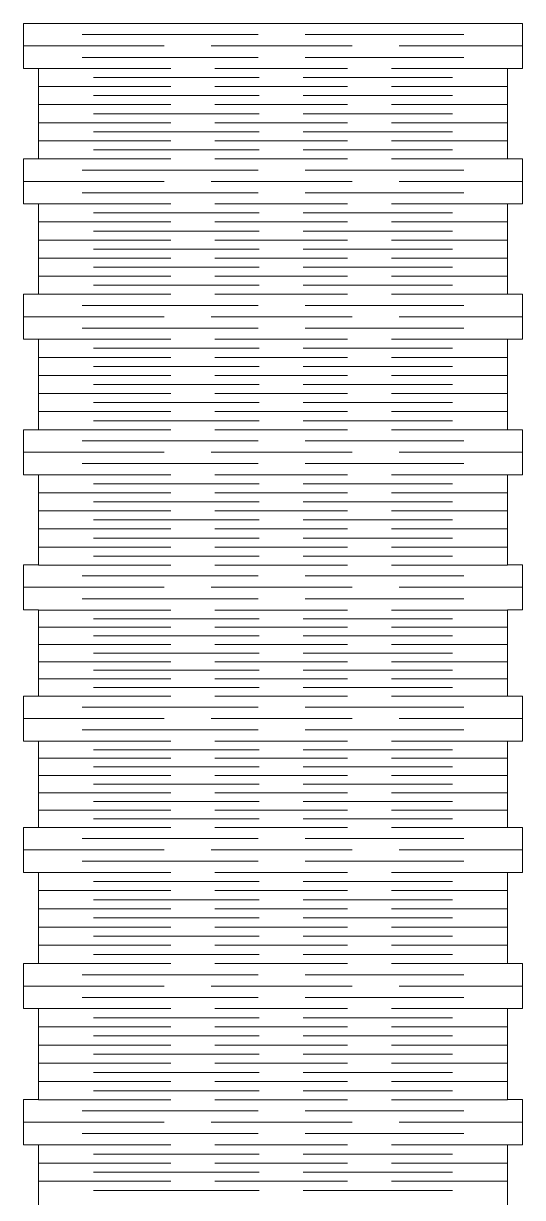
# Model space of a CAD drawing. Header units: millimetres. Extents: x -459 to 459, y -512 to 512.
# Drawn here: x -459.5 to -359.5, y -349.9 to -114.8 of the extents above; entities that cross this region are included whole.
import ezdxf

# ---------------------------------------------------------------- set-up
doc = ezdxf.new("R2010")
doc.units = ezdxf.units.MM
doc.header["$MEASUREMENT"] = 0
doc.layers.add('Camada 1', color=7, linetype='Continuous')

msp = doc.modelspace()

# ---------------------------------------------------------------- linework, layer by layer
at = {"layer": 'Camada 1', "color": 250, "lineweight": 20}
msp.add_open_spline([(-456.4507, -396.6337), (-456.4507, -396.6337), (-456.4507, -417.0605), (-456.4507, -417.0605), (-456.4507, -417.0605), (-456.4507, -417.0605), (-459.4507, -417.0605), (-459.4507, -417.0605), (-459.4507, -417.0605), (-459.4507, -417.0605), (-459.4507, -442.0605), (-459.4507, -442.0605), (-459.4507, -442.0605), (-459.4507, -442.0605), (-456.4507, -442.0605), (-456.4507, -442.0605), (-456.4507, -442.0605), (-456.4507, -442.0605), (-456.4507, -449.5605), (-456.4507, -449.5605), (-456.4507, -449.5605), (-456.4507, -449.5605), (-362.4507, -449.5605), (-362.4507, -449.5605), (-362.4507, -449.5605), (-362.4507, -449.5605), (-362.4507, -442.0605), (-362.4507, -442.0605), (-362.4507, -442.0605), (-362.4507, -442.0605), (-359.4507, -442.0605), (-359.4507, -442.0605), (-359.4507, -442.0605), (-359.4507, -442.0605), (-359.4507, -417.0605), (-359.4507, -417.0605), (-359.4507, -417.0605), (-359.4507, -417.0605), (-362.4507, -417.0605), (-362.4507, -417.0605), (-362.4507, -417.0605), (-362.4507, -417.0605), (-362.4507, -396.6337), (-362.4507, -396.6337), (-362.4507, -396.6337), (-362.4507, -396.6337), (-359.4507, -396.6337), (-359.4507, -396.6337), (-359.4507, -396.6337), (-359.4507, -396.6337), (-359.4507, -376.6332), (-359.4507, -376.6332), (-359.4507, -376.6332), (-359.4507, -376.6332), (-362.4507, -376.6332), (-362.4507, -376.6332), (-362.4507, -376.6332), (-362.4507, -376.6332), (-362.4507, -366.6329), (-362.4507, -366.6329), (-362.4507, -366.6329), (-362.4507, -366.6329), (-359.4507, -366.6329), (-359.4507, -366.6329), (-359.4507, -366.6329), (-359.4507, -366.6329), (-359.4507, -357.5911), (-359.4507, -357.5911), (-359.4507, -357.5911), (-359.4507, -357.5911), (-362.4507, -357.5911), (-362.4507, -357.5911), (-362.4507, -357.5911), (-362.4507, -357.5911), (-362.4507, -339.3611), (-362.4507, -339.3611), (-362.4507, -339.3611), (-362.4507, -339.3611), (-359.4507, -339.3611), (-359.4507, -339.3611), (-359.4507, -339.3611), (-359.4507, -339.3611), (-359.4507, -330.3192), (-359.4507, -330.3192), (-359.4507, -330.3192), (-359.4507, -330.3192), (-362.4507, -330.3192), (-362.4507, -330.3192), (-362.4507, -330.3192), (-362.4507, -330.3192), (-362.4507, -312.0892), (-362.4507, -312.0892), (-362.4507, -312.0892), (-362.4507, -312.0892), (-359.4507, -312.0892), (-359.4507, -312.0892), (-359.4507, -312.0892), (-359.4507, -312.0892), (-359.4507, -303.0474), (-359.4507, -303.0474), (-359.4507, -303.0474), (-359.4507, -303.0474), (-362.4507, -303.0474), (-362.4507, -303.0474), (-362.4507, -303.0474), (-362.4507, -303.0474), (-362.4507, -284.7888), (-362.4507, -284.7888), (-362.4507, -284.7888), (-362.4507, -284.7888), (-359.4507, -284.7888), (-359.4507, -284.7888), (-359.4507, -284.7888), (-359.4507, -284.7888), (-359.4507, -275.7784), (-359.4507, -275.7784), (-359.4507, -275.7784), (-359.4507, -275.7784), (-362.4507, -275.7784), (-362.4507, -275.7784), (-362.4507, -275.7784), (-362.4507, -275.7784), (-362.4507, -258.4933), (-362.4507, -258.4933), (-362.4507, -258.4933), (-362.4507, -258.4933), (-359.4507, -258.4933), (-359.4507, -258.4933), (-359.4507, -258.4933), (-359.4507, -258.4933), (-359.4507, -249.4829), (-359.4507, -249.4829), (-359.4507, -249.4829), (-359.4507, -249.4829), (-362.4507, -249.4829), (-362.4507, -249.4829), (-362.4507, -249.4829), (-362.4507, -249.4829), (-362.4507, -232.1977), (-362.4507, -232.1977), (-362.4507, -232.1977), (-362.4507, -232.1977), (-359.4507, -232.1977), (-359.4507, -232.1977), (-359.4507, -232.1977), (-359.4507, -232.1977), (-359.4507, -223.1873), (-359.4507, -223.1873), (-359.4507, -223.1873), (-359.4507, -223.1873), (-362.4507, -223.1873), (-362.4507, -223.1873), (-362.4507, -223.1873), (-362.4507, -223.1873), (-362.4507, -205.1379), (-362.4507, -205.1379), (-362.4507, -205.1379), (-362.4507, -205.1379), (-359.4507, -205.1379), (-359.4507, -205.1379), (-359.4507, -205.1379), (-359.4507, -205.1379), (-359.4507, -196.1302), (-359.4507, -196.1302), (-359.4507, -196.1302), (-359.4507, -196.1302), (-362.4507, -196.1302), (-362.4507, -196.1302), (-362.4507, -196.1302), (-362.4507, -196.1302), (-362.4507, -178.0128), (-362.4507, -178.0128), (-362.4507, -178.0128), (-362.4507, -178.0128), (-359.4507, -178.0128), (-359.4507, -178.0128), (-359.4507, -178.0128), (-359.4507, -178.0128), (-359.4507, -169.0051), (-359.4507, -169.0051), (-359.4507, -169.0051), (-359.4507, -169.0051), (-362.4507, -169.0051), (-362.4507, -169.0051), (-362.4507, -169.0051), (-362.4507, -169.0051), (-362.4507, -150.8877), (-362.4507, -150.8877), (-362.4507, -150.8877), (-362.4507, -150.8877), (-359.4507, -150.8877), (-359.4507, -150.8877), (-359.4507, -150.8877), (-359.4507, -150.8877), (-359.4507, -141.88), (-359.4507, -141.88), (-359.4507, -141.88), (-359.4507, -141.88), (-362.4507, -141.88), (-362.4507, -141.88), (-362.4507, -141.88), (-362.4507, -141.88), (-362.4507, -123.7626), (-362.4507, -123.7626), (-362.4507, -123.7626), (-362.4507, -123.7626), (-359.4507, -123.7626), (-359.4507, -123.7626), (-359.4507, -123.7626), (-359.4507, -123.7626), (-359.4507, -114.7549), (-359.4507, -114.7549), (-359.4507, -114.7549), (-359.4507, -114.7549), (-459.4507, -114.7549), (-459.4507, -114.7549), (-459.4507, -114.7549), (-459.4507, -114.7549), (-459.4507, -123.7626), (-459.4507, -123.7626), (-459.4507, -123.7626), (-459.4507, -123.7626), (-456.4507, -123.7626), (-456.4507, -123.7626), (-456.4507, -123.7626), (-456.4507, -123.7626), (-456.4507, -141.88), (-456.4507, -141.88), (-456.4507, -141.88), (-456.4507, -141.88), (-459.4507, -141.88), (-459.4507, -141.88), (-459.4507, -141.88), (-459.4507, -141.88), (-459.4507, -150.8877), (-459.4507, -150.8877), (-459.4507, -150.8877), (-459.4507, -150.8877), (-456.4507, -150.8877), (-456.4507, -150.8877), (-456.4507, -150.8877), (-456.4507, -150.8877), (-456.4507, -169.0051), (-456.4507, -169.0051), (-456.4507, -169.0051), (-456.4507, -169.0051), (-459.4507, -169.0051), (-459.4507, -169.0051), (-459.4507, -169.0051), (-459.4507, -169.0051), (-459.4507, -178.0128), (-459.4507, -178.0128), (-459.4507, -178.0128), (-459.4507, -178.0128), (-456.4507, -178.0128), (-456.4507, -178.0128), (-456.4507, -178.0128), (-456.4507, -178.0128), (-456.4507, -196.1302), (-456.4507, -196.1302), (-456.4507, -196.1302), (-456.4507, -196.1302), (-459.4507, -196.1302), (-459.4507, -196.1302), (-459.4507, -196.1302), (-459.4507, -196.1302), (-459.4507, -205.1379), (-459.4507, -205.1379), (-459.4507, -205.1379), (-459.4507, -205.1379), (-456.4507, -205.1379), (-456.4507, -205.1379), (-456.4507, -205.1379), (-456.4507, -205.1379), (-456.4507, -223.1873), (-456.4507, -223.1873), (-456.4507, -223.1873), (-456.4507, -223.1873), (-459.4507, -223.1873), (-459.4507, -223.1873), (-459.4507, -223.1873), (-459.4507, -223.1873), (-459.4507, -232.1977), (-459.4507, -232.1977), (-459.4507, -232.1977), (-459.4507, -232.1977), (-456.4507, -232.1977), (-456.4507, -232.1977), (-456.4507, -232.1977), (-456.4507, -232.1977), (-456.4507, -249.4829), (-456.4507, -249.4829), (-456.4507, -249.4829), (-456.4507, -249.4829), (-459.4507, -249.4829), (-459.4507, -249.4829), (-459.4507, -249.4829), (-459.4507, -249.4829), (-459.4507, -258.4933), (-459.4507, -258.4933), (-459.4507, -258.4933), (-459.4507, -258.4933), (-456.4507, -258.4933), (-456.4507, -258.4933), (-456.4507, -258.4933), (-456.4507, -258.4933), (-456.4507, -275.7784), (-456.4507, -275.7784), (-456.4507, -275.7784), (-456.4507, -275.7784), (-459.4507, -275.7784), (-459.4507, -275.7784), (-459.4507, -275.7784), (-459.4507, -275.7784), (-459.4507, -284.7888), (-459.4507, -284.7888), (-459.4507, -284.7888), (-459.4507, -284.7888), (-456.4507, -284.7888), (-456.4507, -284.7888), (-456.4507, -284.7888), (-456.4507, -284.7888), (-456.4507, -303.0474), (-456.4507, -303.0474), (-456.4507, -303.0474), (-456.4507, -303.0474), (-459.4507, -303.0474), (-459.4507, -303.0474), (-459.4507, -303.0474), (-459.4507, -303.0474), (-459.4507, -312.0892), (-459.4507, -312.0892), (-459.4507, -312.0892), (-459.4507, -312.0892), (-456.4507, -312.0892), (-456.4507, -312.0892), (-456.4507, -312.0892), (-456.4507, -312.0892), (-456.4507, -330.3192), (-456.4507, -330.3192), (-456.4507, -330.3192), (-456.4507, -330.3192), (-459.4507, -330.3192), (-459.4507, -330.3192), (-459.4507, -330.3192), (-459.4507, -330.3192), (-459.4507, -339.3611), (-459.4507, -339.3611), (-459.4507, -339.3611), (-459.4507, -339.3611), (-456.4507, -339.3611), (-456.4507, -339.3611), (-456.4507, -339.3611), (-456.4507, -339.3611), (-456.4507, -357.5911), (-456.4507, -357.5911), (-456.4507, -357.5911), (-456.4507, -357.5911), (-459.4507, -357.5911), (-459.4507, -357.5911), (-459.4507, -357.5911), (-459.4507, -357.5911), (-459.4507, -366.6329), (-459.4507, -366.6329), (-459.4507, -366.6329), (-459.4507, -366.6329), (-456.4507, -366.6329), (-456.4507, -366.6329), (-456.4507, -366.6329), (-456.4507, -366.6329), (-456.4507, -376.6332), (-456.4507, -376.6332), (-456.4507, -376.6332), (-456.4507, -376.6332), (-459.4507, -376.6332), (-459.4507, -376.6332), (-459.4507, -376.6332), (-459.4507, -376.6332), (-459.4507, -396.6337), (-459.4507, -396.6337), (-459.4507, -396.6337), (-459.4507, -396.6337), (-456.4507, -396.6337), (-456.4507, -396.6337)], degree=3, knots=[0, 0, 0, 0, 0.01030928, 0.01030928, 0.01030928, 0.01030928, 0.02061856, 0.02061856, 0.02061856, 0.02061856, 0.03092784, 0.03092784, 0.03092784, 0.03092784, 0.04123711, 0.04123711, 0.04123711, 0.04123711, 0.05154639, 0.05154639, 0.05154639, 0.05154639, 0.06185567, 0.06185567, 0.06185567, 0.06185567, 0.07216495, 0.07216495, 0.07216495, 0.07216495, 0.08247423, 0.08247423, 0.08247423, 0.08247423, 0.09278351, 0.09278351, 0.09278351, 0.09278351, 0.10309278, 0.10309278, 0.10309278, 0.10309278, 0.11340206, 0.11340206, 0.11340206, 0.11340206, 0.12371134, 0.12371134, 0.12371134, 0.12371134, 0.13402062, 0.13402062, 0.13402062, 0.13402062, 0.1443299, 0.1443299, 0.1443299, 0.1443299, 0.15463918, 0.15463918, 0.15463918, 0.15463918, 0.16494845, 0.16494845, 0.16494845, 0.16494845, 0.17525773, 0.17525773, 0.17525773, 0.17525773, 0.18556701, 0.18556701, 0.18556701, 0.18556701, 0.19587629, 0.19587629, 0.19587629, 0.19587629, 0.20618557, 0.20618557, 0.20618557, 0.20618557, 0.21649485, 0.21649485, 0.21649485, 0.21649485, 0.22680412, 0.22680412, 0.22680412, 0.22680412, 0.2371134, 0.2371134, 0.2371134, 0.2371134, 0.24742268, 0.24742268, 0.24742268, 0.24742268, 0.25773196, 0.25773196, 0.25773196, 0.25773196, 0.26804124, 0.26804124, 0.26804124, 0.26804124, 0.27835052, 0.27835052, 0.27835052, 0.27835052, 0.28865979, 0.28865979, 0.28865979, 0.28865979, 0.29896907, 0.29896907, 0.29896907, 0.29896907, 0.30927835, 0.30927835, 0.30927835, 0.30927835, 0.31958763, 0.31958763, 0.31958763, 0.31958763, 0.32989691, 0.32989691, 0.32989691, 0.32989691, 0.34020619, 0.34020619, 0.34020619, 0.34020619, 0.35051546, 0.35051546, 0.35051546, 0.35051546, 0.36082474, 0.36082474, 0.36082474, 0.36082474, 0.37113402, 0.37113402, 0.37113402, 0.37113402, 0.3814433, 0.3814433, 0.3814433, 0.3814433, 0.39175258, 0.39175258, 0.39175258, 0.39175258, 0.40206186, 0.40206186, 0.40206186, 0.40206186, 0.41237113, 0.41237113, 0.41237113, 0.41237113, 0.42268041, 0.42268041, 0.42268041, 0.42268041, 0.43298969, 0.43298969, 0.43298969, 0.43298969, 0.44329897, 0.44329897, 0.44329897, 0.44329897, 0.45360825, 0.45360825, 0.45360825, 0.45360825, 0.46391753, 0.46391753, 0.46391753, 0.46391753, 0.4742268, 0.4742268, 0.4742268, 0.4742268, 0.48453608, 0.48453608, 0.48453608, 0.48453608, 0.49484536, 0.49484536, 0.49484536, 0.49484536, 0.50515464, 0.50515464, 0.50515464, 0.50515464, 0.51546392, 0.51546392, 0.51546392, 0.51546392, 0.5257732, 0.5257732, 0.5257732, 0.5257732, 0.53608247, 0.53608247, 0.53608247, 0.53608247, 0.54639175, 0.54639175, 0.54639175, 0.54639175, 0.55670103, 0.55670103, 0.55670103, 0.55670103, 0.56701031, 0.56701031, 0.56701031, 0.56701031, 0.57731959, 0.57731959, 0.57731959, 0.57731959, 0.58762887, 0.58762887, 0.58762887, 0.58762887, 0.59793814, 0.59793814, 0.59793814, 0.59793814, 0.60824742, 0.60824742, 0.60824742, 0.60824742, 0.6185567, 0.6185567, 0.6185567, 0.6185567, 0.62886598, 0.62886598, 0.62886598, 0.62886598, 0.63917526, 0.63917526, 0.63917526, 0.63917526, 0.64948454, 0.64948454, 0.64948454, 0.64948454, 0.65979381, 0.65979381, 0.65979381, 0.65979381, 0.67010309, 0.67010309, 0.67010309, 0.67010309, 0.68041237, 0.68041237, 0.68041237, 0.68041237, 0.69072165, 0.69072165, 0.69072165, 0.69072165, 0.70103093, 0.70103093, 0.70103093, 0.70103093, 0.71134021, 0.71134021, 0.71134021, 0.71134021, 0.72164948, 0.72164948, 0.72164948, 0.72164948, 0.73195876, 0.73195876, 0.73195876, 0.73195876, 0.74226804, 0.74226804, 0.74226804, 0.74226804, 0.75257732, 0.75257732, 0.75257732, 0.75257732, 0.7628866, 0.7628866, 0.7628866, 0.7628866, 0.77319588, 0.77319588, 0.77319588, 0.77319588, 0.78350515, 0.78350515, 0.78350515, 0.78350515, 0.79381443, 0.79381443, 0.79381443, 0.79381443, 0.80412371, 0.80412371, 0.80412371, 0.80412371, 0.81443299, 0.81443299, 0.81443299, 0.81443299, 0.82474227, 0.82474227, 0.82474227, 0.82474227, 0.83505155, 0.83505155, 0.83505155, 0.83505155, 0.84536082, 0.84536082, 0.84536082, 0.84536082, 0.8556701, 0.8556701, 0.8556701, 0.8556701, 0.86597938, 0.86597938, 0.86597938, 0.86597938, 0.87628866, 0.87628866, 0.87628866, 0.87628866, 0.88659794, 0.88659794, 0.88659794, 0.88659794, 0.89690722, 0.89690722, 0.89690722, 0.89690722, 0.90721649, 0.90721649, 0.90721649, 0.90721649, 0.91752577, 0.91752577, 0.91752577, 0.91752577, 0.92783505, 0.92783505, 0.92783505, 0.92783505, 0.93814433, 0.93814433, 0.93814433, 0.93814433, 0.94845361, 0.94845361, 0.94845361, 0.94845361, 0.95876289, 0.95876289, 0.95876289, 0.95876289, 0.96907216, 0.96907216, 0.96907216, 0.96907216, 0.97938144, 0.97938144, 0.97938144, 0.97938144, 1, 1, 1, 1], dxfattribs=at)
for points in [[(-447.6906, -116.979), (-447.6906, -116.979), (-412.4104, -116.979), (-412.4104, -116.979)], [(-403.0025, -116.979), (-403.0025, -116.979), (-371.2108, -116.979), (-371.2108, -116.979)], [(-459.4507, -119.2587), (-459.4507, -119.2587), (-431.2266, -119.2587), (-431.2266, -119.2587)], [(-421.8186, -119.2587), (-421.8186, -119.2587), (-393.5945, -119.2587), (-393.5945, -119.2587)], [(-384.1863, -119.2587), (-384.1863, -119.2587), (-359.4507, -119.2587), (-359.4507, -119.2587)], [(-447.6906, -121.5385), (-447.6906, -121.5385), (-412.4104, -121.5385), (-412.4104, -121.5385)], [(-403.0025, -121.5385), (-403.0025, -121.5385), (-371.2108, -121.5385), (-371.2108, -121.5385)], [(-456.4507, -123.7626), (-456.4507, -123.7626), (-429.92, -123.7626), (-429.92, -123.7626)], [(-421.0765, -123.7626), (-421.0765, -123.7626), (-394.5459, -123.7626), (-394.5459, -123.7626)], [(-385.7022, -123.7626), (-385.7022, -123.7626), (-362.4507, -123.7626), (-362.4507, -123.7626)], [(-445.3962, -125.5743), (-445.3962, -125.5743), (-412.2328, -125.5743), (-412.2328, -125.5743)], [(-403.3894, -125.5743), (-403.3894, -125.5743), (-373.5052, -125.5743), (-373.5052, -125.5743)], [(-456.4507, -127.3861), (-456.4507, -127.3861), (-429.92, -127.3861), (-429.92, -127.3861)], [(-445.3962, -129.1977), (-445.3962, -129.1977), (-412.2328, -129.1977), (-412.2328, -129.1977)], [(-421.0765, -127.3861), (-421.0765, -127.3861), (-394.5459, -127.3861), (-394.5459, -127.3861)], [(-403.3894, -129.1977), (-403.3894, -129.1977), (-373.5052, -129.1977), (-373.5052, -129.1977)], [(-385.7022, -127.3861), (-385.7022, -127.3861), (-362.4507, -127.3861), (-362.4507, -127.3861)], [(-456.4507, -131.0094), (-456.4507, -131.0094), (-429.92, -131.0094), (-429.92, -131.0094)], [(-421.0765, -131.0094), (-421.0765, -131.0094), (-394.5459, -131.0094), (-394.5459, -131.0094)], [(-385.7022, -131.0094), (-385.7022, -131.0094), (-362.4507, -131.0094), (-362.4507, -131.0094)], [(-445.3962, -132.821), (-445.3962, -132.821), (-412.2328, -132.821), (-412.2328, -132.821)], [(-403.3894, -132.821), (-403.3894, -132.821), (-373.5052, -132.821), (-373.5052, -132.821)], [(-456.4507, -134.633), (-456.4507, -134.633), (-429.92, -134.633), (-429.92, -134.633)], [(-421.0765, -134.633), (-421.0765, -134.633), (-394.5459, -134.633), (-394.5459, -134.633)], [(-385.7022, -134.633), (-385.7022, -134.633), (-362.4507, -134.633), (-362.4507, -134.633)], [(-456.4507, -138.2563), (-456.4507, -138.2563), (-429.92, -138.2563), (-429.92, -138.2563)], [(-445.3962, -136.4446), (-445.3962, -136.4446), (-412.2328, -136.4446), (-412.2328, -136.4446)], [(-421.0765, -138.2563), (-421.0765, -138.2563), (-394.5459, -138.2563), (-394.5459, -138.2563)], [(-403.3894, -136.4446), (-403.3894, -136.4446), (-373.5052, -136.4446), (-373.5052, -136.4446)], [(-385.7022, -138.2563), (-385.7022, -138.2563), (-362.4507, -138.2563), (-362.4507, -138.2563)], [(-445.3962, -140.0681), (-445.3962, -140.0681), (-412.2328, -140.0681), (-412.2328, -140.0681)], [(-403.3894, -140.0681), (-403.3894, -140.0681), (-373.5052, -140.0681), (-373.5052, -140.0681)], [(-456.4507, -141.8798), (-456.4507, -141.8798), (-429.92, -141.8798), (-429.92, -141.8798)], [(-421.0765, -141.8798), (-421.0765, -141.8798), (-394.5459, -141.8798), (-394.5459, -141.8798)], [(-385.7022, -141.8798), (-385.7022, -141.8798), (-362.4507, -141.8798), (-362.4507, -141.8798)], [(-447.6906, -144.1041), (-447.6906, -144.1041), (-412.4104, -144.1041), (-412.4104, -144.1041)], [(-403.0025, -144.1041), (-403.0025, -144.1041), (-371.2108, -144.1041), (-371.2108, -144.1041)], [(-459.4507, -146.3838), (-459.4507, -146.3838), (-431.2266, -146.3838), (-431.2266, -146.3838)], [(-421.8186, -146.3838), (-421.8186, -146.3838), (-393.5945, -146.3838), (-393.5945, -146.3838)], [(-384.1863, -146.3838), (-384.1863, -146.3838), (-359.4507, -146.3838), (-359.4507, -146.3838)], [(-447.6906, -148.6636), (-447.6906, -148.6636), (-412.4104, -148.6636), (-412.4104, -148.6636)], [(-403.0025, -148.6636), (-403.0025, -148.6636), (-371.2108, -148.6636), (-371.2108, -148.6636)], [(-456.4507, -150.8877), (-456.4507, -150.8877), (-429.92, -150.8877), (-429.92, -150.8877)], [(-445.3962, -152.6994), (-445.3962, -152.6994), (-412.2328, -152.6994), (-412.2328, -152.6994)], [(-421.0765, -150.8877), (-421.0765, -150.8877), (-394.5459, -150.8877), (-394.5459, -150.8877)], [(-403.3894, -152.6994), (-403.3894, -152.6994), (-373.5052, -152.6994), (-373.5052, -152.6994)], [(-385.7022, -150.8877), (-385.7022, -150.8877), (-362.4507, -150.8877), (-362.4507, -150.8877)], [(-456.4507, -154.5112), (-456.4507, -154.5112), (-429.92, -154.5112), (-429.92, -154.5112)], [(-421.0765, -154.5112), (-421.0765, -154.5112), (-394.5459, -154.5112), (-394.5459, -154.5112)], [(-385.7022, -154.5112), (-385.7022, -154.5112), (-362.4507, -154.5112), (-362.4507, -154.5112)], [(-445.3962, -156.3228), (-445.3962, -156.3228), (-412.2328, -156.3228), (-412.2328, -156.3228)], [(-403.3894, -156.3228), (-403.3894, -156.3228), (-373.5052, -156.3228), (-373.5052, -156.3228)], [(-456.4507, -158.1345), (-456.4507, -158.1345), (-429.92, -158.1345), (-429.92, -158.1345)], [(-421.0765, -158.1345), (-421.0765, -158.1345), (-394.5459, -158.1345), (-394.5459, -158.1345)], [(-385.7022, -158.1345), (-385.7022, -158.1345), (-362.4507, -158.1345), (-362.4507, -158.1345)], [(-456.4507, -161.7581), (-456.4507, -161.7581), (-429.92, -161.7581), (-429.92, -161.7581)], [(-445.3962, -159.9461), (-445.3962, -159.9461), (-412.2328, -159.9461), (-412.2328, -159.9461)], [(-421.0765, -161.7581), (-421.0765, -161.7581), (-394.5459, -161.7581), (-394.5459, -161.7581)], [(-403.3894, -159.9461), (-403.3894, -159.9461), (-373.5052, -159.9461), (-373.5052, -159.9461)], [(-385.7022, -161.7581), (-385.7022, -161.7581), (-362.4507, -161.7581), (-362.4507, -161.7581)], [(-445.3962, -163.5697), (-445.3962, -163.5697), (-412.2328, -163.5697), (-412.2328, -163.5697)], [(-403.3894, -163.5697), (-403.3894, -163.5697), (-373.5052, -163.5697), (-373.5052, -163.5697)], [(-456.4507, -165.3814), (-456.4507, -165.3814), (-429.92, -165.3814), (-429.92, -165.3814)], [(-421.0765, -165.3814), (-421.0765, -165.3814), (-394.5459, -165.3814), (-394.5459, -165.3814)], [(-385.7022, -165.3814), (-385.7022, -165.3814), (-362.4507, -165.3814), (-362.4507, -165.3814)], [(-456.4507, -169.0049), (-456.4507, -169.0049), (-429.92, -169.0049), (-429.92, -169.0049)], [(-445.3962, -167.1932), (-445.3962, -167.1932), (-412.2328, -167.1932), (-412.2328, -167.1932)], [(-421.0765, -169.0049), (-421.0765, -169.0049), (-394.5459, -169.0049), (-394.5459, -169.0049)], [(-403.3894, -167.1932), (-403.3894, -167.1932), (-373.5052, -167.1932), (-373.5052, -167.1932)], [(-385.7022, -169.0049), (-385.7022, -169.0049), (-362.4507, -169.0049), (-362.4507, -169.0049)], [(-447.6906, -171.2292), (-447.6906, -171.2292), (-412.4104, -171.2292), (-412.4104, -171.2292)], [(-403.0025, -171.2292), (-403.0025, -171.2292), (-371.2108, -171.2292), (-371.2108, -171.2292)], [(-459.4507, -173.5089), (-459.4507, -173.5089), (-431.2266, -173.5089), (-431.2266, -173.5089)], [(-421.8186, -173.5089), (-421.8186, -173.5089), (-393.5945, -173.5089), (-393.5945, -173.5089)], [(-384.1863, -173.5089), (-384.1863, -173.5089), (-359.4507, -173.5089), (-359.4507, -173.5089)], [(-447.6906, -175.7887), (-447.6906, -175.7887), (-412.4104, -175.7887), (-412.4104, -175.7887)], [(-403.0025, -175.7887), (-403.0025, -175.7887), (-371.2108, -175.7887), (-371.2108, -175.7887)], [(-456.4507, -178.0128), (-456.4507, -178.0128), (-429.92, -178.0128), (-429.92, -178.0128)], [(-421.0765, -178.0128), (-421.0765, -178.0128), (-394.5459, -178.0128), (-394.5459, -178.0128)], [(-385.7022, -178.0128), (-385.7022, -178.0128), (-362.4507, -178.0128), (-362.4507, -178.0128)], [(-445.3962, -179.8245), (-445.3962, -179.8245), (-412.2328, -179.8245), (-412.2328, -179.8245)], [(-403.3894, -179.8245), (-403.3894, -179.8245), (-373.5052, -179.8245), (-373.5052, -179.8245)], [(-456.4507, -181.6363), (-456.4507, -181.6363), (-429.92, -181.6363), (-429.92, -181.6363)], [(-421.0765, -181.6363), (-421.0765, -181.6363), (-394.5459, -181.6363), (-394.5459, -181.6363)], [(-385.7022, -181.6363), (-385.7022, -181.6363), (-362.4507, -181.6363), (-362.4507, -181.6363)], [(-456.4507, -185.2596), (-456.4507, -185.2596), (-429.92, -185.2596), (-429.92, -185.2596)], [(-445.3962, -183.4479), (-445.3962, -183.4479), (-412.2328, -183.4479), (-412.2328, -183.4479)], [(-421.0765, -185.2596), (-421.0765, -185.2596), (-394.5459, -185.2596), (-394.5459, -185.2596)], [(-403.3894, -183.4479), (-403.3894, -183.4479), (-373.5052, -183.4479), (-373.5052, -183.4479)], [(-385.7022, -185.2596), (-385.7022, -185.2596), (-362.4507, -185.2596), (-362.4507, -185.2596)], [(-445.3962, -187.0712), (-445.3962, -187.0712), (-412.2328, -187.0712), (-412.2328, -187.0712)], [(-403.3894, -187.0712), (-403.3894, -187.0712), (-373.5052, -187.0712), (-373.5052, -187.0712)], [(-456.4507, -188.8832), (-456.4507, -188.8832), (-429.92, -188.8832), (-429.92, -188.8832)], [(-421.0765, -188.8832), (-421.0765, -188.8832), (-394.5459, -188.8832), (-394.5459, -188.8832)], [(-385.7022, -188.8832), (-385.7022, -188.8832), (-362.4507, -188.8832), (-362.4507, -188.8832)], [(-456.4507, -192.5065), (-456.4507, -192.5065), (-429.92, -192.5065), (-429.92, -192.5065)], [(-445.3962, -190.6948), (-445.3962, -190.6948), (-412.2328, -190.6948), (-412.2328, -190.6948)], [(-421.0765, -192.5065), (-421.0765, -192.5065), (-394.5459, -192.5065), (-394.5459, -192.5065)], [(-403.3894, -190.6948), (-403.3894, -190.6948), (-373.5052, -190.6948), (-373.5052, -190.6948)], [(-385.7022, -192.5065), (-385.7022, -192.5065), (-362.4507, -192.5065), (-362.4507, -192.5065)], [(-445.3962, -194.3183), (-445.3962, -194.3183), (-412.2328, -194.3183), (-412.2328, -194.3183)], [(-403.3894, -194.3183), (-403.3894, -194.3183), (-373.5052, -194.3183), (-373.5052, -194.3183)], [(-456.4507, -196.13), (-456.4507, -196.13), (-429.92, -196.13), (-429.92, -196.13)], [(-421.0765, -196.13), (-421.0765, -196.13), (-394.5459, -196.13), (-394.5459, -196.13)], [(-385.7022, -196.13), (-385.7022, -196.13), (-362.4507, -196.13), (-362.4507, -196.13)], [(-447.6906, -198.3543), (-447.6906, -198.3543), (-412.4104, -198.3543), (-412.4104, -198.3543)], [(-403.0025, -198.3543), (-403.0025, -198.3543), (-371.2108, -198.3543), (-371.2108, -198.3543)], [(-459.4507, -200.634), (-459.4507, -200.634), (-431.2266, -200.634), (-431.2266, -200.634)], [(-421.8186, -200.634), (-421.8186, -200.634), (-393.5945, -200.634), (-393.5945, -200.634)], [(-384.1863, -200.634), (-384.1863, -200.634), (-359.4507, -200.634), (-359.4507, -200.634)], [(-447.6906, -202.9138), (-447.6906, -202.9138), (-412.4104, -202.9138), (-412.4104, -202.9138)], [(-403.0025, -202.9138), (-403.0025, -202.9138), (-371.2108, -202.9138), (-371.2108, -202.9138)], [(-456.4507, -205.1379), (-456.4507, -205.1379), (-429.92, -205.1379), (-429.92, -205.1379)], [(-445.3962, -206.9496), (-445.3962, -206.9496), (-412.2328, -206.9496), (-412.2328, -206.9496)], [(-421.0765, -205.1379), (-421.0765, -205.1379), (-394.5459, -205.1379), (-394.5459, -205.1379)], [(-403.3894, -206.9496), (-403.3894, -206.9496), (-373.5052, -206.9496), (-373.5052, -206.9496)], [(-385.7022, -205.1379), (-385.7022, -205.1379), (-362.4507, -205.1379), (-362.4507, -205.1379)], [(-456.4507, -208.7614), (-456.4507, -208.7614), (-429.92, -208.7614), (-429.92, -208.7614)], [(-421.0765, -208.7614), (-421.0765, -208.7614), (-394.5459, -208.7614), (-394.5459, -208.7614)], [(-385.7022, -208.7614), (-385.7022, -208.7614), (-362.4507, -208.7614), (-362.4507, -208.7614)], [(-445.3962, -210.573), (-445.3962, -210.573), (-412.2328, -210.573), (-412.2328, -210.573)], [(-403.3894, -210.573), (-403.3894, -210.573), (-373.5052, -210.573), (-373.5052, -210.573)], [(-456.4507, -212.3847), (-456.4507, -212.3847), (-429.92, -212.3847), (-429.92, -212.3847)], [(-421.0765, -212.3847), (-421.0765, -212.3847), (-394.5459, -212.3847), (-394.5459, -212.3847)], [(-385.7022, -212.3847), (-385.7022, -212.3847), (-362.4507, -212.3847), (-362.4507, -212.3847)], [(-456.4507, -216.0083), (-456.4507, -216.0083), (-429.92, -216.0083), (-429.92, -216.0083)], [(-445.3962, -214.1963), (-445.3962, -214.1963), (-412.2328, -214.1963), (-412.2328, -214.1963)], [(-421.0765, -216.0083), (-421.0765, -216.0083), (-394.5459, -216.0083), (-394.5459, -216.0083)], [(-403.3894, -214.1963), (-403.3894, -214.1963), (-373.5052, -214.1963), (-373.5052, -214.1963)], [(-385.7022, -216.0083), (-385.7022, -216.0083), (-362.4507, -216.0083), (-362.4507, -216.0083)], [(-445.3962, -217.8199), (-445.3962, -217.8199), (-412.2328, -217.8199), (-412.2328, -217.8199)], [(-403.3894, -217.8199), (-403.3894, -217.8199), (-373.5052, -217.8199), (-373.5052, -217.8199)], [(-456.4507, -219.6316), (-456.4507, -219.6316), (-429.92, -219.6316), (-429.92, -219.6316)], [(-421.0765, -219.6316), (-421.0765, -219.6316), (-394.5459, -219.6316), (-394.5459, -219.6316)], [(-385.7022, -219.6316), (-385.7022, -219.6316), (-362.4507, -219.6316), (-362.4507, -219.6316)], [(-456.4507, -223.2551), (-456.4507, -223.2551), (-429.92, -223.2551), (-429.92, -223.2551)], [(-445.3962, -221.4434), (-445.3962, -221.4434), (-412.2328, -221.4434), (-412.2328, -221.4434)], [(-421.0765, -223.2551), (-421.0765, -223.2551), (-394.5459, -223.2551), (-394.5459, -223.2551)], [(-403.3894, -221.4434), (-403.3894, -221.4434), (-373.5052, -221.4434), (-373.5052, -221.4434)], [(-385.7022, -223.2551), (-385.7022, -223.2551), (-362.4507, -223.2551), (-362.4507, -223.2551)], [(-447.6906, -225.4128), (-447.6906, -225.4128), (-412.4104, -225.4128), (-412.4104, -225.4128)], [(-403.0025, -225.4128), (-403.0025, -225.4128), (-371.2108, -225.4128), (-371.2108, -225.4128)], [(-459.4507, -227.6925), (-459.4507, -227.6925), (-431.2266, -227.6925), (-431.2266, -227.6925)], [(-421.8186, -227.6925), (-421.8186, -227.6925), (-393.5945, -227.6925), (-393.5945, -227.6925)], [(-384.1863, -227.6925), (-384.1863, -227.6925), (-359.4507, -227.6925), (-359.4507, -227.6925)], [(-447.6906, -229.9723), (-447.6906, -229.9723), (-412.4104, -229.9723), (-412.4104, -229.9723)], [(-403.0025, -229.9723), (-403.0025, -229.9723), (-371.2108, -229.9723), (-371.2108, -229.9723)], [(-456.4507, -232.263), (-456.4507, -232.263), (-429.92, -232.263), (-429.92, -232.263)], [(-421.0765, -232.263), (-421.0765, -232.263), (-394.5459, -232.263), (-394.5459, -232.263)], [(-385.7022, -232.263), (-385.7022, -232.263), (-362.4507, -232.263), (-362.4507, -232.263)], [(-445.3962, -233.9849), (-445.3962, -233.9849), (-412.2328, -233.9849), (-412.2328, -233.9849)], [(-403.3894, -233.9849), (-403.3894, -233.9849), (-373.5052, -233.9849), (-373.5052, -233.9849)], [(-456.4507, -235.707), (-456.4507, -235.707), (-429.92, -235.707), (-429.92, -235.707)], [(-445.3962, -237.4288), (-445.3962, -237.4288), (-412.2328, -237.4288), (-412.2328, -237.4288)], [(-421.0765, -235.707), (-421.0765, -235.707), (-394.5459, -235.707), (-394.5459, -235.707)], [(-403.3894, -237.4288), (-403.3894, -237.4288), (-373.5052, -237.4288), (-373.5052, -237.4288)], [(-385.7022, -235.707), (-385.7022, -235.707), (-362.4507, -235.707), (-362.4507, -235.707)], [(-456.4507, -239.1508), (-456.4507, -239.1508), (-429.92, -239.1508), (-429.92, -239.1508)], [(-421.0765, -239.1508), (-421.0765, -239.1508), (-394.5459, -239.1508), (-394.5459, -239.1508)], [(-385.7022, -239.1508), (-385.7022, -239.1508), (-362.4507, -239.1508), (-362.4507, -239.1508)], [(-445.3962, -240.8727), (-445.3962, -240.8727), (-412.2328, -240.8727), (-412.2328, -240.8727)], [(-403.3894, -240.8727), (-403.3894, -240.8727), (-373.5052, -240.8727), (-373.5052, -240.8727)], [(-456.4507, -242.5949), (-456.4507, -242.5949), (-429.92, -242.5949), (-429.92, -242.5949)], [(-445.3962, -244.3168), (-445.3962, -244.3168), (-412.2328, -244.3168), (-412.2328, -244.3168)], [(-421.0765, -242.5949), (-421.0765, -242.5949), (-394.5459, -242.5949), (-394.5459, -242.5949)], [(-403.3894, -244.3168), (-403.3894, -244.3168), (-373.5052, -244.3168), (-373.5052, -244.3168)], [(-385.7022, -242.5949), (-385.7022, -242.5949), (-362.4507, -242.5949), (-362.4507, -242.5949)], [(-456.4507, -246.0387), (-456.4507, -246.0387), (-429.92, -246.0387), (-429.92, -246.0387)], [(-421.0765, -246.0387), (-421.0765, -246.0387), (-394.5459, -246.0387), (-394.5459, -246.0387)], [(-385.7022, -246.0387), (-385.7022, -246.0387), (-362.4507, -246.0387), (-362.4507, -246.0387)], [(-445.3962, -247.7608), (-445.3962, -247.7608), (-412.2328, -247.7608), (-412.2328, -247.7608)], [(-403.3894, -247.7608), (-403.3894, -247.7608), (-373.5052, -247.7608), (-373.5052, -247.7608)], [(-456.4507, -249.4827), (-456.4507, -249.4827), (-429.92, -249.4827), (-429.92, -249.4827)], [(-421.0765, -249.4827), (-421.0765, -249.4827), (-394.5459, -249.4827), (-394.5459, -249.4827)], [(-385.7022, -249.4827), (-385.7022, -249.4827), (-362.4507, -249.4827), (-362.4507, -249.4827)], [(-447.6906, -251.7084), (-447.6906, -251.7084), (-412.4104, -251.7084), (-412.4104, -251.7084)], [(-403.0025, -251.7084), (-403.0025, -251.7084), (-371.2108, -251.7084), (-371.2108, -251.7084)], [(-459.4507, -253.9881), (-459.4507, -253.9881), (-431.2266, -253.9881), (-431.2266, -253.9881)], [(-447.6906, -256.2679), (-447.6906, -256.2679), (-412.4104, -256.2679), (-412.4104, -256.2679)], [(-421.8186, -253.9881), (-421.8186, -253.9881), (-393.5945, -253.9881), (-393.5945, -253.9881)], [(-403.0025, -256.2679), (-403.0025, -256.2679), (-371.2108, -256.2679), (-371.2108, -256.2679)], [(-384.1863, -253.9881), (-384.1863, -253.9881), (-359.4507, -253.9881), (-359.4507, -253.9881)], [(-456.4507, -258.4933), (-456.4507, -258.4933), (-429.92, -258.4933), (-429.92, -258.4933)], [(-421.0765, -258.4933), (-421.0765, -258.4933), (-394.5459, -258.4933), (-394.5459, -258.4933)], [(-385.7022, -258.4933), (-385.7022, -258.4933), (-362.4507, -258.4933), (-362.4507, -258.4933)], [(-445.3962, -260.2217), (-445.3962, -260.2217), (-412.2328, -260.2217), (-412.2328, -260.2217)], [(-403.3894, -260.2217), (-403.3894, -260.2217), (-373.5052, -260.2217), (-373.5052, -260.2217)], [(-456.4507, -261.9503), (-456.4507, -261.9503), (-429.92, -261.9503), (-429.92, -261.9503)], [(-421.0765, -261.9503), (-421.0765, -261.9503), (-394.5459, -261.9503), (-394.5459, -261.9503)], [(-385.7022, -261.9503), (-385.7022, -261.9503), (-362.4507, -261.9503), (-362.4507, -261.9503)], [(-456.4507, -265.4072), (-456.4507, -265.4072), (-429.92, -265.4072), (-429.92, -265.4072)], [(-445.3962, -263.6787), (-445.3962, -263.6787), (-412.2328, -263.6787), (-412.2328, -263.6787)], [(-421.0765, -265.4072), (-421.0765, -265.4072), (-394.5459, -265.4072), (-394.5459, -265.4072)], [(-403.3894, -263.6787), (-403.3894, -263.6787), (-373.5052, -263.6787), (-373.5052, -263.6787)], [(-385.7022, -265.4072), (-385.7022, -265.4072), (-362.4507, -265.4072), (-362.4507, -265.4072)], [(-445.3962, -267.1356), (-445.3962, -267.1356), (-412.2328, -267.1356), (-412.2328, -267.1356)], [(-403.3894, -267.1356), (-403.3894, -267.1356), (-373.5052, -267.1356), (-373.5052, -267.1356)], [(-456.4507, -268.8643), (-456.4507, -268.8643), (-429.92, -268.8643), (-429.92, -268.8643)], [(-421.0765, -268.8643), (-421.0765, -268.8643), (-394.5459, -268.8643), (-394.5459, -268.8643)], [(-385.7022, -268.8643), (-385.7022, -268.8643), (-362.4507, -268.8643), (-362.4507, -268.8643)], [(-456.4507, -272.3212), (-456.4507, -272.3212), (-429.92, -272.3212), (-429.92, -272.3212)], [(-445.3962, -270.5927), (-445.3962, -270.5927), (-412.2328, -270.5927), (-412.2328, -270.5927)], [(-421.0765, -272.3212), (-421.0765, -272.3212), (-394.5459, -272.3212), (-394.5459, -272.3212)], [(-403.3894, -270.5927), (-403.3894, -270.5927), (-373.5052, -270.5927), (-373.5052, -270.5927)], [(-385.7022, -272.3212), (-385.7022, -272.3212), (-362.4507, -272.3212), (-362.4507, -272.3212)], [(-445.3962, -274.0498), (-445.3962, -274.0498), (-412.2328, -274.0498), (-412.2328, -274.0498)], [(-403.3894, -274.0498), (-403.3894, -274.0498), (-373.5052, -274.0498), (-373.5052, -274.0498)], [(-456.4507, -275.7782), (-456.4507, -275.7782), (-429.92, -275.7782), (-429.92, -275.7782)], [(-421.0765, -275.7782), (-421.0765, -275.7782), (-394.5459, -275.7782), (-394.5459, -275.7782)], [(-385.7022, -275.7782), (-385.7022, -275.7782), (-362.4507, -275.7782), (-362.4507, -275.7782)], [(-447.6906, -278.0039), (-447.6906, -278.0039), (-412.4104, -278.0039), (-412.4104, -278.0039)], [(-403.0025, -278.0039), (-403.0025, -278.0039), (-371.2108, -278.0039), (-371.2108, -278.0039)], [(-459.4507, -280.2836), (-459.4507, -280.2836), (-431.2266, -280.2836), (-431.2266, -280.2836)], [(-421.8186, -280.2836), (-421.8186, -280.2836), (-393.5945, -280.2836), (-393.5945, -280.2836)], [(-384.1863, -280.2836), (-384.1863, -280.2836), (-359.4507, -280.2836), (-359.4507, -280.2836)], [(-447.6906, -282.5634), (-447.6906, -282.5634), (-412.4104, -282.5634), (-412.4104, -282.5634)], [(-403.0025, -282.5634), (-403.0025, -282.5634), (-371.2108, -282.5634), (-371.2108, -282.5634)], [(-456.4507, -284.7888), (-456.4507, -284.7888), (-429.92, -284.7888), (-429.92, -284.7888)], [(-445.3962, -286.6146), (-445.3962, -286.6146), (-412.2328, -286.6146), (-412.2328, -286.6146)], [(-421.0765, -284.7888), (-421.0765, -284.7888), (-394.5459, -284.7888), (-394.5459, -284.7888)], [(-403.3894, -286.6146), (-403.3894, -286.6146), (-373.5052, -286.6146), (-373.5052, -286.6146)], [(-385.7022, -284.7888), (-385.7022, -284.7888), (-362.4507, -284.7888), (-362.4507, -284.7888)], [(-456.4507, -288.4405), (-456.4507, -288.4405), (-429.92, -288.4405), (-429.92, -288.4405)], [(-421.0765, -288.4405), (-421.0765, -288.4405), (-394.5459, -288.4405), (-394.5459, -288.4405)], [(-385.7022, -288.4405), (-385.7022, -288.4405), (-362.4507, -288.4405), (-362.4507, -288.4405)], [(-445.3962, -290.2663), (-445.3962, -290.2663), (-412.2328, -290.2663), (-412.2328, -290.2663)], [(-403.3894, -290.2663), (-403.3894, -290.2663), (-373.5052, -290.2663), (-373.5052, -290.2663)], [(-456.4507, -292.0921), (-456.4507, -292.0921), (-429.92, -292.0921), (-429.92, -292.0921)], [(-445.3962, -293.9178), (-445.3962, -293.9178), (-412.2328, -293.9178), (-412.2328, -293.9178)], [(-421.0765, -292.0921), (-421.0765, -292.0921), (-394.5459, -292.0921), (-394.5459, -292.0921)], [(-403.3894, -293.9178), (-403.3894, -293.9178), (-373.5052, -293.9178), (-373.5052, -293.9178)], [(-385.7022, -292.0921), (-385.7022, -292.0921), (-362.4507, -292.0921), (-362.4507, -292.0921)], [(-456.4507, -295.7439), (-456.4507, -295.7439), (-429.92, -295.7439), (-429.92, -295.7439)], [(-421.0765, -295.7439), (-421.0765, -295.7439), (-394.5459, -295.7439), (-394.5459, -295.7439)], [(-385.7022, -295.7439), (-385.7022, -295.7439), (-362.4507, -295.7439), (-362.4507, -295.7439)], [(-445.3962, -297.5696), (-445.3962, -297.5696), (-412.2328, -297.5696), (-412.2328, -297.5696)], [(-403.3894, -297.5696), (-403.3894, -297.5696), (-373.5052, -297.5696), (-373.5052, -297.5696)], [(-456.4507, -299.3955), (-456.4507, -299.3955), (-429.92, -299.3955), (-429.92, -299.3955)], [(-421.0765, -299.3955), (-421.0765, -299.3955), (-394.5459, -299.3955), (-394.5459, -299.3955)], [(-385.7022, -299.3955), (-385.7022, -299.3955), (-362.4507, -299.3955), (-362.4507, -299.3955)], [(-456.4507, -303.0472), (-456.4507, -303.0472), (-429.92, -303.0472), (-429.92, -303.0472)], [(-445.3962, -301.2214), (-445.3962, -301.2214), (-412.2328, -301.2214), (-412.2328, -301.2214)], [(-421.0765, -303.0472), (-421.0765, -303.0472), (-394.5459, -303.0472), (-394.5459, -303.0472)], [(-403.3894, -301.2214), (-403.3894, -301.2214), (-373.5052, -301.2214), (-373.5052, -301.2214)], [(-385.7022, -303.0472), (-385.7022, -303.0472), (-362.4507, -303.0472), (-362.4507, -303.0472)], [(-447.6906, -305.2886), (-447.6906, -305.2886), (-412.4104, -305.2886), (-412.4104, -305.2886)], [(-403.0025, -305.2886), (-403.0025, -305.2886), (-371.2108, -305.2886), (-371.2108, -305.2886)], [(-459.4507, -307.5683), (-459.4507, -307.5683), (-431.2266, -307.5683), (-431.2266, -307.5683)], [(-421.8186, -307.5683), (-421.8186, -307.5683), (-393.5945, -307.5683), (-393.5945, -307.5683)], [(-384.1863, -307.5683), (-384.1863, -307.5683), (-359.4507, -307.5683), (-359.4507, -307.5683)], [(-447.6906, -309.8481), (-447.6906, -309.8481), (-412.4104, -309.8481), (-412.4104, -309.8481)], [(-403.0025, -309.8481), (-403.0025, -309.8481), (-371.2108, -309.8481), (-371.2108, -309.8481)], [(-456.4507, -312.0892), (-456.4507, -312.0892), (-429.92, -312.0892), (-429.92, -312.0892)], [(-421.0765, -312.0892), (-421.0765, -312.0892), (-394.5459, -312.0892), (-394.5459, -312.0892)], [(-385.7022, -312.0892), (-385.7022, -312.0892), (-362.4507, -312.0892), (-362.4507, -312.0892)], [(-445.3962, -313.915), (-445.3962, -313.915), (-412.2328, -313.915), (-412.2328, -313.915)], [(-403.3894, -313.915), (-403.3894, -313.915), (-373.5052, -313.915), (-373.5052, -313.915)], [(-456.4507, -315.7409), (-456.4507, -315.7409), (-429.92, -315.7409), (-429.92, -315.7409)], [(-421.0765, -315.7409), (-421.0765, -315.7409), (-394.5459, -315.7409), (-394.5459, -315.7409)], [(-385.7022, -315.7409), (-385.7022, -315.7409), (-362.4507, -315.7409), (-362.4507, -315.7409)], [(-456.4507, -319.3925), (-456.4507, -319.3925), (-429.92, -319.3925), (-429.92, -319.3925)], [(-445.3962, -317.5667), (-445.3962, -317.5667), (-412.2328, -317.5667), (-412.2328, -317.5667)], [(-421.0765, -319.3925), (-421.0765, -319.3925), (-394.5459, -319.3925), (-394.5459, -319.3925)], [(-403.3894, -317.5667), (-403.3894, -317.5667), (-373.5052, -317.5667), (-373.5052, -317.5667)], [(-385.7022, -319.3925), (-385.7022, -319.3925), (-362.4507, -319.3925), (-362.4507, -319.3925)], [(-445.3962, -321.2182), (-445.3962, -321.2182), (-412.2328, -321.2182), (-412.2328, -321.2182)], [(-403.3894, -321.2182), (-403.3894, -321.2182), (-373.5052, -321.2182), (-373.5052, -321.2182)], [(-456.4507, -323.0443), (-456.4507, -323.0443), (-429.92, -323.0443), (-429.92, -323.0443)], [(-421.0765, -323.0443), (-421.0765, -323.0443), (-394.5459, -323.0443), (-394.5459, -323.0443)], [(-385.7022, -323.0443), (-385.7022, -323.0443), (-362.4507, -323.0443), (-362.4507, -323.0443)], [(-456.4507, -326.6959), (-456.4507, -326.6959), (-429.92, -326.6959), (-429.92, -326.6959)], [(-445.3962, -324.87), (-445.3962, -324.87), (-412.2328, -324.87), (-412.2328, -324.87)], [(-421.0765, -326.6959), (-421.0765, -326.6959), (-394.5459, -326.6959), (-394.5459, -326.6959)], [(-403.3894, -324.87), (-403.3894, -324.87), (-373.5052, -324.87), (-373.5052, -324.87)], [(-385.7022, -326.6959), (-385.7022, -326.6959), (-362.4507, -326.6959), (-362.4507, -326.6959)], [(-445.3962, -328.5218), (-445.3962, -328.5218), (-412.2328, -328.5218), (-412.2328, -328.5218)], [(-403.3894, -328.5218), (-403.3894, -328.5218), (-373.5052, -328.5218), (-373.5052, -328.5218)], [(-456.4507, -330.3476), (-456.4507, -330.3476), (-429.92, -330.3476), (-429.92, -330.3476)], [(-421.0765, -330.3476), (-421.0765, -330.3476), (-394.5459, -330.3476), (-394.5459, -330.3476)], [(-385.7022, -330.3476), (-385.7022, -330.3476), (-362.4507, -330.3476), (-362.4507, -330.3476)], [(-447.6906, -332.5604), (-447.6906, -332.5604), (-412.4104, -332.5604), (-412.4104, -332.5604)], [(-403.0025, -332.5604), (-403.0025, -332.5604), (-371.2108, -332.5604), (-371.2108, -332.5604)], [(-459.4507, -334.8401), (-459.4507, -334.8401), (-431.2266, -334.8401), (-431.2266, -334.8401)], [(-421.8186, -334.8401), (-421.8186, -334.8401), (-393.5945, -334.8401), (-393.5945, -334.8401)], [(-384.1863, -334.8401), (-384.1863, -334.8401), (-359.4507, -334.8401), (-359.4507, -334.8401)], [(-447.6906, -337.1199), (-447.6906, -337.1199), (-412.4104, -337.1199), (-412.4104, -337.1199)], [(-403.0025, -337.1199), (-403.0025, -337.1199), (-371.2108, -337.1199), (-371.2108, -337.1199)], [(-456.4507, -339.3896), (-456.4507, -339.3896), (-429.92, -339.3896), (-429.92, -339.3896)], [(-421.0765, -339.3896), (-421.0765, -339.3896), (-394.5459, -339.3896), (-394.5459, -339.3896)], [(-385.7022, -339.3896), (-385.7022, -339.3896), (-362.4507, -339.3896), (-362.4507, -339.3896)], [(-456.4507, -343.0299), (-456.4507, -343.0299), (-429.92, -343.0299), (-429.92, -343.0299)], [(-445.3962, -341.2097), (-445.3962, -341.2097), (-412.2328, -341.2097), (-412.2328, -341.2097)], [(-421.0765, -343.0299), (-421.0765, -343.0299), (-394.5459, -343.0299), (-394.5459, -343.0299)], [(-403.3894, -341.2097), (-403.3894, -341.2097), (-373.5052, -341.2097), (-373.5052, -341.2097)], [(-385.7022, -343.0299), (-385.7022, -343.0299), (-362.4507, -343.0299), (-362.4507, -343.0299)], [(-445.3962, -344.85), (-445.3962, -344.85), (-412.2328, -344.85), (-412.2328, -344.85)], [(-403.3894, -344.85), (-403.3894, -344.85), (-373.5052, -344.85), (-373.5052, -344.85)], [(-456.4507, -346.6701), (-456.4507, -346.6701), (-429.92, -346.6701), (-429.92, -346.6701)], [(-421.0765, -346.6701), (-421.0765, -346.6701), (-394.5459, -346.6701), (-394.5459, -346.6701)], [(-385.7022, -346.6701), (-385.7022, -346.6701), (-362.4507, -346.6701), (-362.4507, -346.6701)], [(-445.3962, -348.4901), (-445.3962, -348.4901), (-412.2328, -348.4901), (-412.2328, -348.4901)], [(-403.3894, -348.4901), (-403.3894, -348.4901), (-373.5052, -348.4901), (-373.5052, -348.4901)]]:
    msp.add_open_spline(points, degree=3, dxfattribs=at)

doc.saveas('drawing.dxf')
